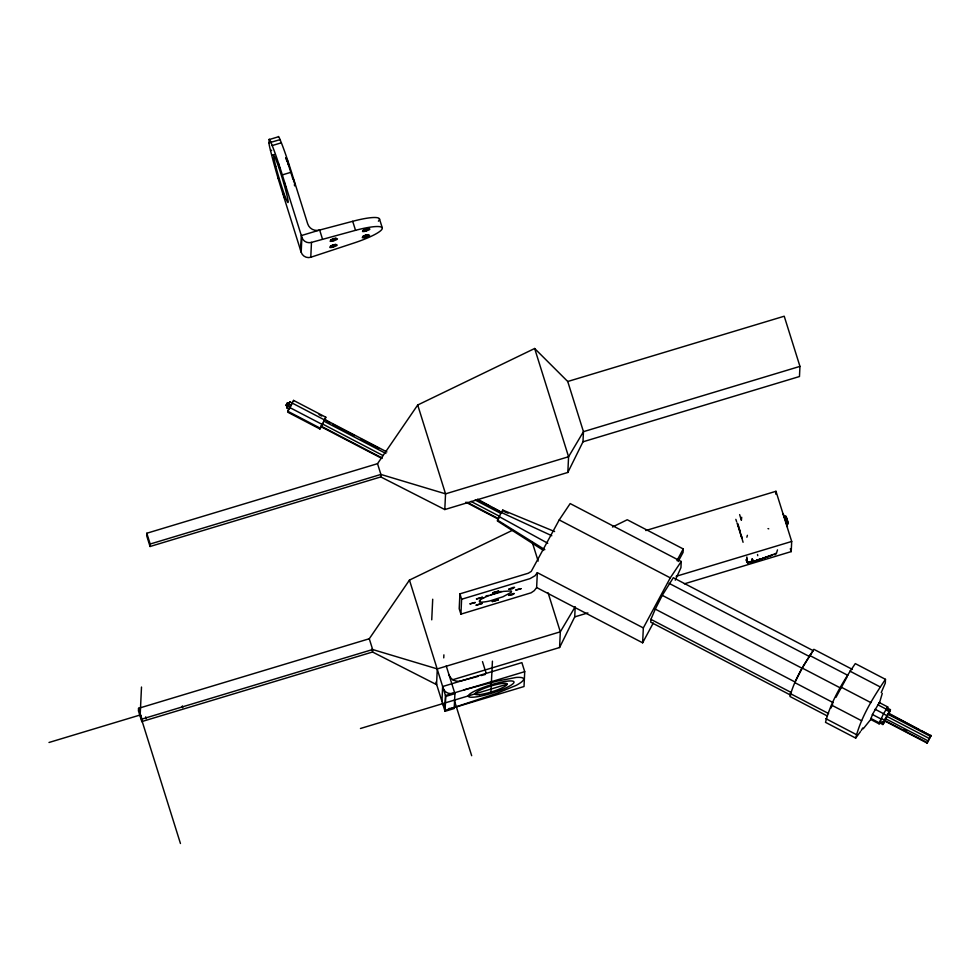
<?xml version="1.0" encoding="UTF-8"?>
<svg xmlns="http://www.w3.org/2000/svg" width="980" height="980" viewBox="0 0 980 980"><rect width="100%" height="100%" fill="white"/><g stroke="black" fill="none" stroke-linecap="round" stroke-linejoin="round"><path stroke-width="1.47" d="M787.099 524.435L786.511 524.092C788.373 525.06 784.588 514.757 784.551 516.411M284.947 198.83L283.453 193.979L284.911 198.989M285.535 186.69L284.053 181.753L285.486 186.727M289.186 166.38L287.14 159.556L287.385 161.161M294.943 184.901L294.49 182.611M512.638 530.217L409.456 580.087L369.276 638.752L138.56 708.32L138.437 710.806L141.818 721.574L372.535 652.006L436.553 684.628L437.288 668.911L560.315 631.818L575.199 606.743L574.721 616.885L559.58 647.523L452.662 679.765M146.804 533.243L146.694 535.729L150.062 546.497L380.779 476.929L444.798 509.551L567.837 472.446L582.977 441.809L583.455 431.666L567.739 381.502L534.651 348.5L417.701 405.01L377.521 463.675L146.804 533.243L150.185 544.023L150.062 546.497M180.455 843.511L140.177 714.984L141.5 687.041M141.818 721.574L141.929 719.087L138.56 708.32M269.145 139.589A19.184 1.188 73.2 0 1 270.921 142.394L272.195 145.567A47.959 2.965 73.2 0 1 282.314 174.893L301.889 237.381A7.668 7.546 2.7 0 0 311.481 242.379L355.532 230.325A34.361 5.905 -17.4 0 1 382.274 228.377A34.361 5.905 -17.4 0 1 354.919 242.697L310.783 257.262A7.668 7.546 2.7 0 1 301.191 252.264L281.603 189.777A47.959 2.965 73.2 0 1 271.73 155.318L270.529 150.602A19.184 1.188 73.2 0 1 268.998 142.86L269.145 139.589L278.32 136.82A19.184 1.188 73.2 0 1 280.084 139.626L281.358 142.798A47.959 2.965 73.2 0 1 291.477 172.137L307.671 223.795A9.592 9.433 2.7 0 0 319.664 230.043L352.702 221.309A34.361 5.905 -17.4 0 1 378.39 221.174M287.115 407.594L286.43 404.434L287.863 405.598L287.115 407.594L287.814 406.553M286.797 407.68L289.051 409.567L292.212 403.037L289.933 401.861L288.389 404.397L286.797 407.68L289.076 408.868M287.177 403.307L289.602 402.621L287.177 403.307L286.858 404.017L287.863 404.324M324.588 420.714L325.789 417.211L293.571 400.404L287.74 411.233L287.704 412.176L319.921 428.983L322.8 424.23M289.896 402.56L289.933 401.861M293.522 401.347L293.571 400.404M300.627 250.451L301.326 235.58L319.664 230.043L322.481 239.059M301.191 252.264L301.889 237.381M310.783 257.262L311.481 242.379M319.921 428.983L325.789 417.211M383.021 455.541L322.138 423.789L321.048 426.716L381.93 458.456M386.892 451.927L324.662 419.477L330.04 422.87M372.535 652.006L372.645 649.52L369.276 638.752M380.779 476.929L380.901 474.443L377.521 463.675M431.739 619.826L432.707 599.233M444.798 509.551L445.545 493.846L417.701 405.01M443.744 657.886L443.891 654.861M441.943 701.411L442.642 686.527L521.887 662.627L524.716 671.655L524.018 686.527L444.773 710.427L445.471 695.543L524.716 671.655M446.243 665.971L454.916 693.656L454.205 708.528L445.043 711.296L445.741 696.413L409.456 580.087M675.257 580.185L680.941 567.653L681.223 561.491L570.164 503.573L559.213 519.927L531.246 571.401L528.306 573.226L459.914 593.856L459.204 608.739L460.906 614.142L531.111 592.802L534.308 590.622L536.636 587.535L537.334 572.663L643.333 627.923L642.623 642.807L536.636 587.535M460.906 614.142L461.605 599.258L459.914 593.856M554.607 531.54L502.789 510.09L501.246 512.405L497.375 520.956L543.557 550.466M470.964 501.393L499.371 516.215L498.281 519.13L465.819 502.201M490.931 692.076L492.426 661.157M501.87 512.466L477.542 499.188M502.752 510.96L502.789 510.09M559.58 647.523L560.315 631.818L548.102 592.851M567.837 472.446L568.572 456.741L534.651 348.5M650.904 619.36L650.769 622.202L790.664 695.151L790.799 692.297L650.904 619.36L655.277 609.119L662.26 595.35L673.309 577.71L813.204 650.659C803.649 664.697 794.266 680.145 789.966 696.498L827.12 715.878M612.488 527.007L627.249 519.755L683.232 548.947L683.06 552.451L678.172 561.528M775.829 494.19L775.976 491.286L645.783 530.548M684.432 583.811L791.215 551.605L791.693 541.462L775.976 491.286M567.739 381.502L784.221 316.221L799.95 366.385L799.472 376.528L582.977 441.809M881.228 692.566L885.295 683.097L885.467 679.336L855.295 663.607C843.057 681.59 830.832 701.288 825.515 722.346L855.699 738.087L860.416 731.692M855.699 738.087C861.016 717.029 873.229 697.331 885.467 679.336M863.221 728.789L870.718 719.479L872.433 714.506L879.293 702.562L887.709 706.948L887.647 708.026M879.293 702.562L879.244 703.64L882.282 693.375M870.718 719.479L879.134 723.865L883.507 713.648L875.091 709.263M882.882 724.526L884.401 720.129L881.167 718.45L879.648 722.836L882.882 724.526L885.43 720.619M884.695 720.962L888.615 713.22L930.976 735.821L927.08 743.061L884.695 720.962L885.418 719.969M887.133 708.932L887.182 707.977L890.416 709.667L888.909 714.028M927.08 743.061L931 735.331M777.495 549.878L776.43 553.296L774.898 554.864M785.556 519.033L787.467 526.995M786.279 521.96L786.817 524.496L784.576 516.007L785.519 519.388M741.701 517.281L741.37 520.294L739.643 514.61M746.956 560.989C748.818 555.746 742.117 566.538 754.502 560.94M294.894 184.84L294.502 183.934M746.87 537.224L747.385 535.313M830.918 708.111L832.669 704.032M852.355 669.389L813.878 649.323L802.167 668.029L794.768 682.607L833.257 702.672M835.94 697.368L847.21 676.666M884.401 720.129L890.416 709.667M287.189 403.135L286.099 405.316M287.863 405.598L289.602 402.621M322.065 425.198L323.057 423.348M676.947 560.621L683.232 548.947M643.333 627.923L670.283 577.845L681.223 561.491M642.623 642.807L653.268 623.035M861.2 730.627L862.719 727.981M887.709 706.948L883.495 713.857L886.729 715.547M746.515 560.511L746.772 558.38M537.334 572.663L535.007 575.75L530.009 578.641L461.605 599.258M324.662 419.477L323.621 421.02L385.863 453.471M501.895 511.891L500.866 513.434L475.153 500.033M746.589 561.062L746.834 559.935M879.134 723.865L880.714 721.709M887.182 707.977L885.798 709.851L889.032 711.541M751.734 559.323L752.248 558.673M747.483 562.287L746.821 562.238M746.625 560.18L747.863 562.851M783.143 514.071L785.923 521.434M775.425 553.823L776.43 553.296L762.587 558.367M501.246 591.381L490.956 594.787M755.519 560.78L759.757 559.323M753.975 561.418L771.934 555.268M753.436 561.577L772.669 555.023M756.376 560.34L760.468 558.968M333.506 238.593L330.701 240.027L336.263 238.238L333.506 238.593L333.776 239.328M365.908 228.83L363.102 230.251L368.676 228.499L365.908 228.83L366.177 229.553M333.212 244.792L330.395 246.188L335.969 244.424L333.212 244.792L333.482 245.514M365.613 235.016L362.808 236.45L368.37 234.649L365.613 235.016L365.883 235.739M268.998 142.86L280.084 139.626M272.195 145.567L281.358 142.798M270.529 150.602L271.68 150.258M271.73 155.318L274.351 154.522M282.314 174.893L291.477 172.137M150.185 544.023L380.901 474.443L445.545 493.846L568.572 456.741L583.455 431.666L799.95 366.385M49 742.485L140.177 714.984M141.929 719.087L372.645 649.52L437.288 668.911M676.139 576.301L791.693 541.462M574.721 616.885L587.89 612.917M445.741 696.413L454.916 693.656M360.456 728.495L507.126 684.175A16.782 2.891 -17.4 0 0 483.189 688.769A16.782 2.891 -17.4 0 0 482.932 694.085A16.782 2.891 -17.4 0 0 507.126 684.175M747.899 562.52L753.51 561.001M478.191 676.347L460.943 680.904A9.592 9.433 2.7 0 1 448.95 674.644M481.058 675.575L485.37 674.436M463.773 689.92L496.823 681.173L516.129 677.462A34.753 5.978 -17.4 0 1 516.043 685.437L496.235 693.583L452.074 708.124A7.668 7.546 2.7 0 1 449.122 708.418M747.556 562.594L753.155 561.124M753.583 561.173L747.409 562.483L753.106 560.989M286.883 403.601L288.892 403.687M752.42 561.516L753.657 561.797M768.002 528.612L768.736 528.82M504.075 511.523L508.057 513.214M501.246 512.405L551.801 535.729M849.783 671.067L879.954 686.808M559.213 519.927L670.283 577.845M809.456 655.326L847.933 675.392M669.132 583.37L809.027 656.318M888.211 709.495L890.367 710.61M877.7 704.718L886.116 709.104M319.039 414.65L321.722 416.047M840.705 686.894L870.877 702.623M802.167 668.029L840.644 688.095M662.26 595.35L802.155 668.299M889.914 714.408L919.056 729.598M921.702 730.982L930.976 735.821M291.893 402.915L324.111 419.722M332.747 424.291L354.393 435.573M361.167 439.101L378.746 448.277M478.865 500.474L489.694 506.121M492.401 507.53L499.163 511.058M887.892 714.2L930.277 736.298M288.389 404.397L290.668 405.585M886.692 716.282L929.089 738.381M289.48 407.398L321.71 424.193M885.479 718.671L927.876 740.77M903.964 729.635L906.623 731.019M321.073 426.141L381.955 457.88M467.191 502.324L498.318 518.555M884.707 720.471L927.105 742.571M872.433 714.506L880.848 718.891M287.74 411.233L319.958 428.04M882.135 721.501L884.291 722.615M879.697 721.88L882.931 723.571M870.767 718.401L879.183 722.787M655.277 609.119L795.172 682.068M831.493 705.061L861.665 720.79M790.113 693.485L828.59 713.55M825.699 718.597L855.871 734.326M499.016 516.546L547.759 543.239M497.411 520.086L544.843 549.658M787.136 524.729L786.193 520.27M289.125 166.392L288.586 165.081M753.216 560.266L752.297 559.225L752.615 561.05M746.013 559.813L746.539 560.56M746.539 561.687L747.079 562.52M182.268 707.058L182.623 707.658L182.403 705.906M787.957 523.92C789.292 525.574 785.103 512.466 785.764 516.84M286.111 405.144L287.14 407.19M372.143 650.022L372.167 648.797M145.665 718.156L146.044 718.708L145.714 716.858M787.516 522.303C788.63 524.349 785.813 515.149 786.156 517.82M786.597 523.773L787.308 525.525M293.29 178.826L292.959 178.091L292.996 178.899M293.473 179.352L294.294 181.9M735.845 519.363L736.617 521.642M737.046 522.94L741.713 537.787M739.827 530.462L737.622 523.639M739.337 529.286L743.073 542.283M288.292 164.236L287.63 162.055M790.321 548.739L791.215 551.605M532.275 542.332L538.155 561.099M379.456 218.859L382.286 227.875M352.702 221.309L355.532 230.325M482.491 661.61L486.117 673.187M454.279 700.198L471.674 755.702M435.916 682.166L445.043 711.296M365.859 229.896L366.128 230.949M365.565 236.082L365.846 237.136M333.457 239.671L333.727 240.725M333.163 245.858L333.433 246.911M741.137 534.933L741.983 537.689M786.903 520.515L786.327 518.543M293.779 181.766L293.498 180.786M783.682 514.966L784.233 517.195M738.05 524.361L738.602 526.603M746.821 556.946L747.262 558.992M757.516 554.509L757.748 555.672M784.576 516.007L784.711 516.999M784.282 516.141L784.343 516.962M452.772 693.24A7.668 7.546 2.7 0 1 443.18 688.23M443.805 705.588A7.668 7.546 2.7 0 1 442.482 703.113M286.834 161.284A16.072 0.992 73.2 0 0 285.915 157.621A29.731 1.838 73.2 0 1 292.775 178.801M294.466 184.693A29.731 1.838 73.2 0 1 294.747 185.661M294.478 185.306A15.815 0.98 73.2 0 1 294.625 185.661M488.42 595.448A16.464 2.83 -17.4 0 1 485.982 595.987M479.796 601.83A16.819 2.891 -17.4 0 1 479.869 600.324M479.845 601.843A17.064 2.928 -17.4 0 0 483.544 602.026A16.464 2.83 -17.4 0 0 490.11 600.863L502.936 596.783L510.96 592.435A16.819 2.891 -17.4 0 0 511.033 590.928L503.193 591.405L490.392 595.056A16.464 2.83 -17.4 0 0 483.74 597.874M479.918 600.274A17.064 2.928 -17.4 0 1 483.74 597.825M277.61 175.506L279.116 180.504L277.683 175.518M278.185 163.244L279.692 168.242L278.283 163.305M476.182 605.15L482.074 603.472L476.182 605.15M476.476 598.964L482.368 597.286L476.476 598.964M492.303 601.548L498.232 599.87L492.303 601.548M492.72 592.802L498.649 591.112L492.72 592.802M508.583 595.375L511.756 595.081L514.292 593.562A3.099 0.649 -19.3 0 0 511.817 593.954L508.583 595.375M508.877 589.188L512.05 588.894L514.574 587.375A3.099 0.649 -19.3 0 0 512.099 587.755L508.877 589.188M470.082 603.851L475.178 602.504L470.082 603.851M515.909 590.009L521.029 588.674L515.909 590.009M140.704 716.196L139.834 713.82L140.704 716.196M479.465 696.339A23.985 4.128 -17.4 0 0 514.022 682.19A23.985 4.128 -17.4 0 0 479.833 688.769A23.985 4.128 -17.4 0 0 479.465 696.339M364.107 237.601A3.883 0.674 -17.4 0 0 369.583 235.31A3.883 0.674 -17.4 0 0 363.935 236.45A3.883 0.674 -17.4 0 0 364.107 237.601M364.401 231.415A3.883 0.674 -17.4 0 0 369.877 229.112A3.883 0.674 -17.4 0 0 364.229 230.251A3.883 0.674 -17.4 0 0 364.401 231.415M331.987 241.19A3.883 0.674 -17.4 0 0 337.475 238.887A3.883 0.674 -17.4 0 0 331.816 240.027A3.883 0.674 -17.4 0 0 331.987 241.19M331.705 247.377A3.883 0.674 -17.4 0 0 337.181 245.074A3.883 0.674 -17.4 0 0 331.522 246.213A3.883 0.674 -17.4 0 0 331.705 247.377M275.784 166.331A24.463 1.519 73.2 0 0 287.875 202.468A24.463 1.519 73.2 0 0 279.153 168.45A24.463 1.519 73.2 0 0 275.784 166.331"/></g></svg>
